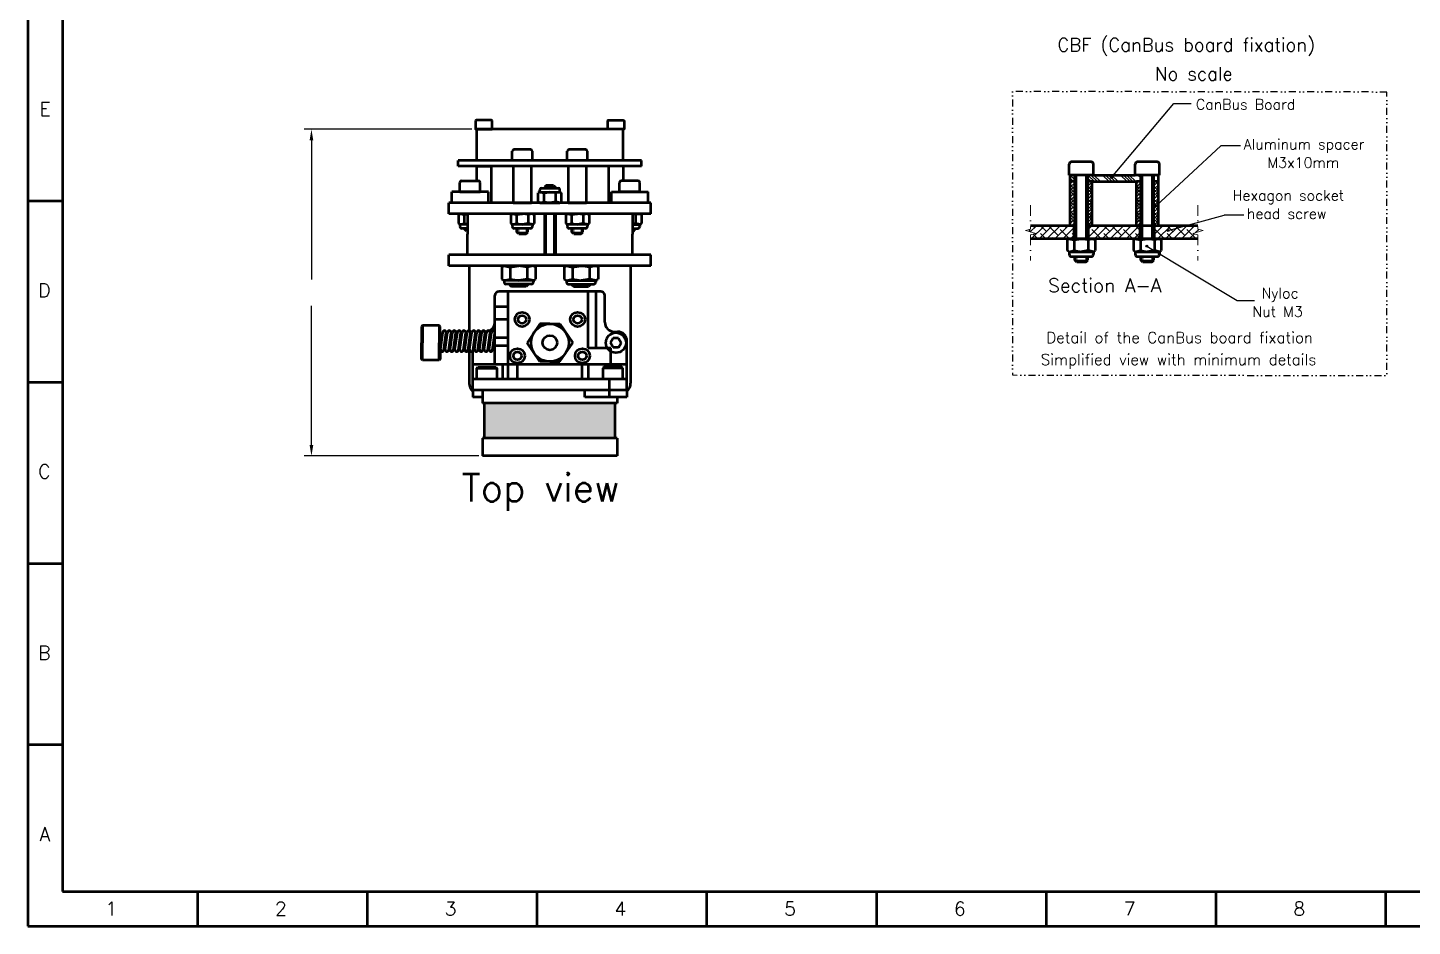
# Model space of a CAD drawing. Extents: x 22021 to 22715, y -7306 to -6812.
# Drawn here: x 22020.7 to 22398.1, y -7306 to -7061.1 of the extents above; entities that cross this region are included whole.
import ezdxf

# ---------------------------------------------------------------- set-up
doc = ezdxf.new("R2010")
doc.units = 0
doc.header["$PDMODE"] = 34
for name, pattern in [('DASHDOTTINY', [3.81, 1.905, -0.9525, 0, -0.9525]), ('DASHED', [19.05, 12.7, -6.35]), ('DIVIDETINY', [4.7625, 1.905, -0.9525, 0, -0.9525, 0, -0.9525])]:
    doc.linetypes.add(name, pattern=pattern)
doc.layers.get('0').update_dxf_attribs({"lineweight": 0})
for name, color, linetype, lineweight in [('Cooler', 7, 'Continuous', 50), ('Encurtamento', 61, 'DASHDOTTINY', 13), ('Extrusora', 4, 'Continuous', 50), ('Fixação e Transmissão', 5, 'Continuous', 50), ('Guias', 30, 'Continuous', 50), ('Linha tracejada', 254, 'DASHED', 15), ('Perfis e Cantoneiras', 2, 'Continuous', 50), ('Peças Usinadas', 120, 'Continuous', 50)]:
    doc.layers.add(name, color=color, linetype=linetype, lineweight=lineweight)
for name, color, linetype in [('Cotas', 90, 'Continuous'), ('Detalhe', 132, 'DIVIDETINY'), ('Hachura', 9, 'Continuous')]:
    doc.layers.add(name, color=color, linetype=linetype)
doc.styles.get("Standard").update_dxf_attribs({"font": 'romans.shx'})
doc.dimstyles.get("Standard").update_dxf_attribs({"dimtxt": 3, "dimasz": 3, "dimexe": 2, "dimexo": 1, "dimgap": 1, "dimtad": 0, "dimtoh": 1, "dimcen": 0.09, "dimadec": 0, "dimazin": 0, "dimtfac": 1, "dimtdec": 4, "dimtofl": 0, "dimtmove": 0, "dimatfit": 3, "dimfxl": 1, "dimtolj": 1, "dimtzin": 0, "dimarcsym": 0})

# ---------------------------------------------------------------- blocks, each defined once
blk = doc.blocks.new('*D_v')
at = {"color": 0, "linetype": 'ByBlock', "lineweight": -2}
for p, q in [((22141.76, -7088.82), (22096.03, -7088.82)), ((22098.03, -7091.82), (22098.03, -7129.74)), ((22098.03, -7174.82), (22098.03, -7136.89)), ((22143.64, -7177.82), (22096.03, -7177.82))]:
    blk.add_line(p, q, dxfattribs=at)
for points in [[(22098.03, -7088.82), (22097.53, -7091.82), (22098.03, -7088.82), (22098.53, -7091.82)], [(22098.03, -7177.82), (22098.53, -7174.82), (22098.03, -7177.82), (22097.53, -7174.82)]]:
    blk.add_solid(points, dxfattribs=at)
at = {"layer": 'Defpoints', "color": 0, "linetype": 'ByBlock', "lineweight": 0}
for p in [(22098.03, -7088.82), (22142.76, -7088.82), (22098.03, -7177.82), (22144.64, -7177.82)]:
    blk.add_point(p, dxfattribs=at)

msp = doc.modelspace()

# ---------------------------------------------------------------- hatches: boundary and pattern name
at = {"layer": 'Cotas'}
h = msp.add_hatch(color=256, dxfattribs=at)
h.dxf.hatch_style = 1
h.paths.add_polyline_path([(22316.347, -7101.925, 0.2411741), (22316.239, -7101.716, 0.6113775), (22315.83, -7101.925, 1), (22316.347, -7101.925)])
h = msp.add_hatch(color=256, dxfattribs=at)
h.dxf.hatch_style = 1
h.paths.add_polyline_path([(22328.489, -7109.668, 0.2411741), (22328.382, -7109.458, 0.6113775), (22327.972, -7109.668, 1), (22328.489, -7109.668)])
h = msp.add_hatch(color=256, dxfattribs=at)
h.dxf.hatch_style = 1
h.paths.add_polyline_path([(22331.823, -7116.365, 0.2411741), (22331.716, -7116.155, 0.6113775), (22331.306, -7116.365, 1), (22331.823, -7116.365)])
h = msp.add_hatch(color=256, dxfattribs=at)
h.dxf.hatch_style = 1
h.paths.add_polyline_path([(22325.943, -7120.632, 0.2411741), (22325.836, -7120.423, 0.6113775), (22325.426, -7120.632, 1), (22325.943, -7120.632)])
at = {"layer": 'Extrusora'}
h = msp.add_hatch(color=256, dxfattribs=at)
h.dxf.hatch_style = 1
h.paths.add_polyline_path([(22145.18, -7173.01), (22163.015, -7173.01), (22163.015, -7163.438), (22145.18, -7163.438), (22145.18, -7173.01)])
h = msp.add_hatch(color=256, dxfattribs=at)
h.dxf.hatch_style = 1
h.paths.add_polyline_path([(22163.015, -7173.01), (22180.849, -7173.01), (22180.849, -7163.438), (22163.015, -7163.438), (22163.015, -7173.01)])
at = {"layer": 'Hachura'}
h = msp.add_hatch(dxfattribs=at)
h.set_pattern_fill('ANSI34', color=256, scale=0.18, angle=90)
h.paths.add_polyline_path([(22306.046, -7101.283), (22304.846, -7101.283), (22304.846, -7103.083), (22306.046, -7103.083), (22306.046, -7101.283)])
h = msp.add_hatch(dxfattribs=at)
h.set_pattern_fill('ANSI34', color=256, scale=0.18, angle=90)
h.paths.add_polyline_path([(22324.046, -7101.283), (22322.546, -7101.283), (22311.146, -7101.283), (22309.646, -7101.283), (22309.646, -7103.083), (22310.846, -7103.083), (22322.846, -7103.083), (22324.046, -7103.083), (22324.046, -7101.283)])
h = msp.add_hatch(dxfattribs=at)
h.set_pattern_fill('ANSI34', color=256, scale=0.18, angle=90)
h.paths.add_polyline_path([(22328.846, -7101.283), (22327.646, -7101.283), (22327.646, -7103.083), (22328.846, -7103.083), (22328.846, -7101.283)])
h = msp.add_hatch(dxfattribs=at)
h.set_pattern_fill('ANSI38', color=256, scale=0.200000003)
h.paths.add_polyline_path([(22306.046, -7103.083), (22304.846, -7103.083), (22304.846, -7115.083), (22305.926, -7115.083), (22306.046, -7115.083), (22306.046, -7103.083)])
h = msp.add_hatch(dxfattribs=at)
h.set_pattern_fill('ANSI38', color=256, scale=0.200000003)
h.paths.add_polyline_path([(22310.846, -7103.083), (22309.646, -7103.083), (22309.646, -7115.083), (22309.766, -7115.083), (22310.846, -7115.083), (22310.846, -7103.083)])
h = msp.add_hatch(dxfattribs=at)
h.set_pattern_fill('ANSI38', color=256, scale=0.200000003)
h.paths.add_polyline_path([(22324.046, -7103.083), (22322.846, -7103.083), (22322.846, -7115.083), (22323.926, -7115.083), (22324.046, -7115.083), (22324.046, -7103.083)])
h = msp.add_hatch(dxfattribs=at)
h.set_pattern_fill('ANSI38', color=256, scale=0.200000003)
h.paths.add_polyline_path([(22328.846, -7103.083), (22327.646, -7103.083), (22327.646, -7115.083), (22327.766, -7115.083), (22328.846, -7115.083), (22328.846, -7103.083)])
h = msp.add_hatch(dxfattribs=at)
h.set_pattern_fill('ANSI38', color=256, scale=0.48000002)
h.paths.add_polyline_path([(22305.926, -7115.083), (22304.846, -7115.083), (22294.042, -7115.083), (22294.042, -7116.021), (22292.639, -7116.405), (22295.444, -7117.175), (22294.042, -7117.559), (22294.042, -7118.683), (22304.546, -7118.683), (22305.926, -7118.683), (22305.926, -7115.083)])
h = msp.add_hatch(dxfattribs=at)
h.set_pattern_fill('ANSI38', color=256, scale=0.48000002)
h.paths.add_polyline_path([(22323.926, -7115.083), (22322.846, -7115.083), (22310.846, -7115.083), (22309.766, -7115.083), (22309.766, -7118.683), (22311.146, -7118.683), (22322.546, -7118.683), (22323.926, -7118.683), (22323.926, -7115.083)])
h = msp.add_hatch(dxfattribs=at)
h.set_pattern_fill('ANSI38', color=256, scale=0.48000002)
h.paths.add_polyline_path([(22341.053, -7116.405), (22339.65, -7116.021), (22339.65, -7115.083), (22328.846, -7115.083), (22327.766, -7115.083), (22327.766, -7118.683), (22329.146, -7118.683), (22339.65, -7118.683), (22339.65, -7117.559), (22338.247, -7117.175), (22341.053, -7116.405)])
at = {"layer": 'Peças Usinadas'}
h = msp.add_hatch(dxfattribs=at)
h.set_pattern_fill('ANSI34', color=256, scale=1.2)
h.paths.add_polyline_path([(22306.046, -7101.283), (22304.846, -7101.283), (22304.846, -7103.083), (22306.046, -7103.083), (22306.046, -7101.283)])

# ---------------------------------------------------------------- linework, layer by layer
at = {"layer": 'Cooler'}
for p, q in [((22183.015, -7088.815), (22143.015, -7088.815)), ((22143.015, -7088.815), (22143.015, -7097.315)), ((22183.015, -7097.315), (22183.015, -7088.815))]:
    msp.add_line(p, q, dxfattribs=at)
at = {"layer": 'Cotas'}
for p, q in [((22316.088, -7101.925), (22333.067, -7081.8)), ((22333.067, -7081.8), (22337.824, -7081.8)), ((22328.23, -7109.668), (22345.919, -7093.278)), ((22351.22, -7093.278), (22345.919, -7093.278)), ((22331.565, -7116.365), (22346.801, -7112.216)), ((22352.102, -7112.216), (22346.801, -7112.216)), ((22325.684, -7120.632), (22350.303, -7135.497)), ((22350.303, -7135.497), (22355.06, -7135.497))]:
    msp.add_line(p, q, dxfattribs=at)
for centre in [(22316.088, -7101.925), (22328.23, -7109.668), (22331.565, -7116.365), (22325.684, -7120.632)]:
    msp.add_circle(centre, 0.259, dxfattribs=at)
at = {"layer": 'Detalhe', "flags": 128}
msp.add_lwpolyline([(22391.121, -7078.653), (22289.121, -7078.507), (22289.121, -7155.771), (22391.121, -7155.917)], close=True, dxfattribs=at)
at = {"layer": 'Encurtamento', "color": 4, "ltscale": 1.5}
for p, q in [((22294.042, -7109.493), (22294.042, -7116.021)), ((22339.65, -7109.493), (22339.65, -7116.021)), ((22294.042, -7116.021), (22292.639, -7116.405)), ((22295.444, -7117.175), (22292.639, -7116.405)), ((22338.247, -7117.175), (22341.053, -7116.405)), ((22339.65, -7116.021), (22341.053, -7116.405)), ((22294.042, -7117.559), (22295.444, -7117.175)), ((22294.042, -7117.559), (22294.042, -7124.558)), ((22339.65, -7117.559), (22338.247, -7117.175)), ((22339.65, -7117.559), (22339.65, -7124.558))]:
    msp.add_line(p, q, dxfattribs=at)
at = {"layer": 'Extrusora'}
for p, q in [((22148.039, -7152.855), (22148.039, -7134.123)), ((22151.527, -7132.995), (22149.166, -7132.995)), ((22151.527, -7132.995), (22151.527, -7156.9)), ((22176.863, -7132.995), (22151.527, -7132.995)), ((22173.472, -7148.468), (22173.472, -7132.995)), ((22175.579, -7133.027), (22175.579, -7148.468)), ((22177.99, -7141.372), (22177.99, -7134.123)), ((22151.463, -7137.24), (22148.039, -7137.24)), ((22128.272, -7142.257), (22127.991, -7142.538)), ((22127.991, -7142.538), (22127.991, -7146.982)), ((22128.272, -7142.257), (22128.272, -7146.982)), ((22132.856, -7142.257), (22128.272, -7142.257)), ((22133.138, -7142.538), (22132.856, -7142.257)), ((22132.856, -7142.257), (22132.856, -7146.982)), ((22133.138, -7146.982), (22133.138, -7142.538)), ((22151.508, -7140.614), (22148.039, -7140.614)), ((22160.286, -7141.839), (22156.783, -7146.982)), ((22163.015, -7141.839), (22160.286, -7141.839)), ((22163.015, -7141.839), (22165.744, -7141.839)), ((22165.744, -7141.839), (22169.246, -7146.982)), ((22127.991, -7151.426), (22127.991, -7146.982)), ((22128.272, -7151.707), (22128.272, -7146.982)), ((22132.856, -7151.707), (22132.856, -7146.982)), ((22133.138, -7146.982), (22133.138, -7151.426)), ((22133.156, -7145.878), (22133.562, -7145.878)), ((22133.162, -7148.768), (22133.8, -7144.159)), ((22134.105, -7148.913), (22134.743, -7144.299)), ((22134.492, -7148.768), (22135.13, -7144.159)), ((22134.525, -7145.878), (22134.892, -7145.878)), ((22135.435, -7148.913), (22136.073, -7144.299)), ((22135.822, -7148.768), (22136.46, -7144.159)), ((22135.855, -7145.878), (22136.222, -7145.878)), ((22136.765, -7148.913), (22137.403, -7144.299)), ((22137.152, -7148.768), (22137.79, -7144.159)), ((22137.185, -7145.878), (22137.553, -7145.878)), ((22138.095, -7148.913), (22138.733, -7144.299)), ((22138.482, -7148.768), (22139.121, -7144.159)), ((22138.515, -7145.878), (22138.883, -7145.878)), ((22139.425, -7148.913), (22140.064, -7144.299)), ((22139.813, -7148.768), (22140.451, -7144.159)), ((22139.845, -7145.878), (22140.213, -7145.878)), ((22140.755, -7148.913), (22141.394, -7144.299)), ((22141.143, -7148.768), (22141.781, -7144.159)), ((22141.175, -7145.878), (22141.543, -7145.878)), ((22142.085, -7148.913), (22142.724, -7144.299)), ((22142.473, -7148.768), (22143.111, -7144.159)), ((22142.505, -7145.878), (22142.873, -7145.878)), ((22143.415, -7148.913), (22144.054, -7144.299)), ((22143.803, -7148.768), (22144.441, -7144.159)), ((22143.835, -7145.878), (22144.203, -7145.878)), ((22144.745, -7148.913), (22145.384, -7144.299)), ((22145.133, -7148.768), (22145.771, -7144.159)), ((22145.165, -7145.878), (22145.533, -7145.878)), ((22145.447, -7143.965), (22145.327, -7143.965)), ((22146.075, -7148.913), (22146.714, -7144.299)), ((22146.463, -7148.768), (22147.101, -7144.159)), ((22146.495, -7145.878), (22146.863, -7145.878)), ((22147.406, -7148.913), (22148.039, -7144.335)), ((22147.826, -7145.878), (22148.039, -7145.878)), ((22151.508, -7145.685), (22148.039, -7145.685)), ((22160.286, -7152.125), (22156.783, -7146.982)), ((22165.744, -7152.125), (22169.246, -7146.982)), ((22180.583, -7143.965), (22181.434, -7143.965)), ((22184.027, -7159.886), (22184.027, -7146.557)), ((22133.156, -7148.086), (22133.256, -7148.086)), ((22134.219, -7148.086), (22134.587, -7148.086)), ((22135.549, -7148.086), (22135.917, -7148.086)), ((22136.879, -7148.086), (22137.247, -7148.086)), ((22138.209, -7148.086), (22138.577, -7148.086)), ((22139.539, -7148.086), (22139.907, -7148.086)), ((22140.869, -7148.086), (22141.237, -7148.086)), ((22142.002, -7159.886), (22142.002, -7149.18)), ((22142.199, -7148.086), (22142.567, -7148.086)), ((22143.53, -7148.086), (22143.897, -7148.086)), ((22144.86, -7148.086), (22145.227, -7148.086)), ((22146.19, -7148.086), (22146.557, -7148.086)), ((22147.52, -7148.086), (22148.039, -7148.086)), ((22151.575, -7147.808), (22148.039, -7147.808)), ((22179.64, -7148.468), (22173.472, -7148.468)), ((22179.64, -7152.908), (22179.64, -7148.468)), ((22128.272, -7151.707), (22127.991, -7151.426)), ((22132.856, -7151.707), (22128.272, -7151.707)), ((22133.138, -7151.426), (22132.856, -7151.707)), ((22142.089, -7152.855), (22184.027, -7152.855)), ((22143.105, -7153.911), (22143.387, -7153.629)), ((22143.105, -7153.911), (22148.577, -7153.911)), ((22143.105, -7156.933), (22143.105, -7153.911)), ((22143.387, -7153.629), (22148.295, -7153.629)), ((22148.295, -7153.629), (22148.577, -7153.911)), ((22148.577, -7153.911), (22148.577, -7156.9)), ((22150.138, -7152.855), (22150.138, -7156.9)), ((22154.189, -7156.863), (22154.189, -7152.855)), ((22163.015, -7152.125), (22160.286, -7152.125)), ((22163.015, -7152.125), (22165.744, -7152.125)), ((22171.841, -7156.863), (22171.841, -7152.855)), ((22173.571, -7156.898), (22173.571, -7152.855)), ((22177.734, -7153.629), (22177.452, -7153.911)), ((22182.924, -7153.911), (22177.452, -7153.911)), ((22177.452, -7153.911), (22177.452, -7156.9)), ((22182.643, -7153.629), (22177.734, -7153.629)), ((22182.924, -7153.911), (22182.643, -7153.629)), ((22182.924, -7156.933), (22182.924, -7153.911)), ((22184.027, -7156.9), (22142.002, -7156.9)), ((22179.262, -7161.814), (22179.262, -7156.9)), ((22142.002, -7159.886), (22142.002, -7161.814)), ((22184.027, -7159.886), (22142.002, -7159.886)), ((22144.644, -7161.814), (22142.002, -7161.814)), ((22144.644, -7159.886), (22144.644, -7163.438)), ((22172.504, -7161.814), (22172.504, -7159.886)), ((22184.027, -7161.814), (22172.504, -7161.814)), ((22181.386, -7161.814), (22181.386, -7163.438)), ((22184.027, -7159.886), (22184.027, -7161.814)), ((22181.386, -7163.438), (22144.644, -7163.438)), ((22145.18, -7173.01), (22145.18, -7163.438)), ((22145.18, -7173.01), (22145.18, -7163.438)), ((22180.849, -7173.01), (22180.849, -7163.438)), ((22144.644, -7173.01), (22144.644, -7177.815)), ((22181.386, -7173.01), (22144.644, -7173.01)), ((22181.386, -7173.01), (22181.386, -7177.815)), ((22181.386, -7177.815), (22144.644, -7177.815))]:
    msp.add_line(p, q, dxfattribs=at)
for centre, radius in [((22155.448, -7140.635), 2.006), ((22155.448, -7140.635), 1.104), ((22170.582, -7140.635), 2.006), ((22170.582, -7140.635), 1.104), ((22163.015, -7146.982), 5.143), ((22163.015, -7146.982), 2), ((22154.163, -7150.547), 2.006), ((22154.163, -7150.547), 1.104), ((22171.866, -7150.547), 2.006), ((22171.866, -7150.547), 1.104)]:
    msp.add_circle(centre, radius, dxfattribs=at)
for centre, radius, start, end in [((22149.166, -7134.123), 1.127, 90, 180), ((22176.863, -7134.123), 1.127, 0, 90), ((22145.447, -7141.372), 2.593, 293.88419, 360), ((22180.583, -7141.372), 2.593, 180, 270), ((22134.282, -7144.159), 0.482, 343.09122, 180.05969), ((22135.612, -7144.159), 0.482, 343.09122, 180.05969), ((22136.942, -7144.159), 0.482, 343.09122, 180.05969), ((22138.272, -7144.159), 0.482, 343.09122, 180.05969), ((22139.602, -7144.159), 0.482, 343.09122, 180.05969), ((22140.933, -7144.159), 0.482, 343.09122, 180.05969), ((22142.263, -7144.159), 0.482, 343.09122, 180.05969), ((22144.595, -7146.557), 2.593, 126.05456, 138.66942), ((22143.593, -7144.159), 0.482, 343.09122, 180.05969), ((22145.015, -7146.982), 1.822, 113.73226, 128.50992), ((22144.595, -7146.557), 2.593, 90, 102.0256), ((22144.923, -7144.159), 0.482, 343.09122, 180.05969), ((22145.015, -7146.982), 1.822, 70.65523, 82.18401), ((22145.447, -7141.372), 2.593, 270, 278.39777), ((22146.253, -7144.159), 0.482, 343.09122, 180.05969), ((22147.583, -7144.159), 0.482, 18.86627, 180.05969), ((22181.434, -7146.557), 2.593, 0, 90), ((22133.623, -7148.91), 0.482, 162.91172, 359.67832), ((22134.953, -7148.91), 0.482, 162.91172, 359.67832), ((22136.283, -7148.91), 0.482, 162.91172, 359.67832), ((22137.613, -7148.91), 0.482, 162.91172, 359.67832), ((22138.943, -7148.91), 0.482, 162.91172, 359.67832), ((22140.273, -7148.91), 0.482, 162.91172, 359.67832), ((22141.603, -7148.91), 0.482, 162.91172, 359.67832), ((22142.933, -7148.91), 0.482, 162.91172, 359.67832), ((22145.015, -7146.982), 1.822, 217.29578, 230.50237), ((22144.263, -7148.91), 0.482, 162.91172, 359.67832), ((22145.015, -7146.982), 1.822, 262.05538, 273.44291), ((22145.594, -7148.91), 0.482, 162.91172, 359.67832), ((22145.015, -7146.982), 1.822, 308.32374, 322.70422), ((22146.924, -7148.91), 0.482, 162.91172, 359.67832)]:
    msp.add_arc(centre, radius, start, end, dxfattribs=at)
at = {"layer": 'Fixação e Transmissão'}
for p, q in [((22157.765, -7094.315), (22153.265, -7094.315)), ((22172.765, -7094.315), (22168.265, -7094.315)), ((22158.265, -7097.315), (22138.015, -7097.315)), ((22138.015, -7098.815), (22138.015, -7097.315)), ((22188.015, -7097.315), (22157.515, -7097.315)), ((22173.265, -7097.315), (22167.765, -7097.315)), ((22188.015, -7098.815), (22188.015, -7097.315)), ((22310.546, -7097.683), (22305.146, -7097.683)), ((22328.546, -7097.683), (22323.146, -7097.683)), ((22188.015, -7098.815), (22138.015, -7098.815)), ((22143.015, -7098.815), (22143.015, -7102.815)), ((22143.015, -7098.815), (22147.015, -7098.815)), ((22147.015, -7098.815), (22147.015, -7108.815)), ((22153.015, -7098.815), (22153.015, -7108.815)), ((22173.515, -7098.815), (22157.515, -7098.815)), ((22158.015, -7108.815), (22158.015, -7098.815)), ((22179.015, -7098.815), (22179.015, -7108.815)), ((22183.015, -7098.815), (22179.015, -7098.815)), ((22183.015, -7098.815), (22183.015, -7102.815)), ((22311.146, -7101.283), (22304.546, -7101.283)), ((22306.046, -7118.683), (22306.046, -7101.283)), ((22309.646, -7118.683), (22309.646, -7101.283)), ((22329.146, -7101.283), (22322.546, -7101.283)), ((22324.046, -7118.683), (22324.046, -7101.283)), ((22327.646, -7118.683), (22327.646, -7101.283)), ((22139.015, -7102.815), (22143.515, -7102.815)), ((22160.265, -7105.915), (22160.265, -7105.315)), ((22160.765, -7104.815), (22165.265, -7104.815)), ((22162.015, -7104.095), (22161.515, -7104.595)), ((22161.515, -7104.595), (22161.515, -7104.815)), ((22164.015, -7104.095), (22162.015, -7104.095)), ((22164.015, -7104.095), (22164.515, -7104.595)), ((22164.515, -7104.595), (22164.515, -7104.815)), ((22165.765, -7105.915), (22165.765, -7105.315)), ((22187.015, -7102.815), (22182.515, -7102.815)), ((22306.046, -7103.083), (22304.846, -7103.083)), ((22304.846, -7115.083), (22304.846, -7103.083)), ((22310.846, -7103.083), (22309.646, -7103.083)), ((22310.846, -7115.083), (22310.846, -7103.083)), ((22324.046, -7103.083), (22322.846, -7103.083)), ((22322.846, -7115.083), (22322.846, -7103.083)), ((22328.846, -7103.083), (22327.646, -7103.083)), ((22328.846, -7115.083), (22328.846, -7103.083)), ((22138.515, -7105.815), (22144.015, -7105.815)), ((22153.015, -7108.815), (22158.015, -7108.815)), ((22160.265, -7105.915), (22159.839, -7106.161)), ((22159.839, -7108.569), (22159.839, -7106.161)), ((22160.265, -7108.815), (22159.839, -7108.569)), ((22160.265, -7105.915), (22165.765, -7105.915)), ((22160.265, -7105.915), (22161.427, -7106.161)), ((22160.265, -7108.815), (22161.427, -7108.569)), ((22160.265, -7108.815), (22165.765, -7108.815)), ((22161.427, -7106.161), (22163.015, -7105.915)), ((22161.427, -7108.569), (22161.427, -7106.161)), ((22161.427, -7108.569), (22163.015, -7108.815)), ((22164.602, -7106.161), (22163.015, -7105.915)), ((22164.602, -7108.569), (22163.015, -7108.815)), ((22165.765, -7105.915), (22164.602, -7106.161)), ((22164.602, -7108.569), (22164.602, -7106.161)), ((22165.765, -7108.815), (22164.602, -7108.569)), ((22165.765, -7105.915), (22166.19, -7106.161)), ((22165.765, -7108.815), (22166.19, -7108.569)), ((22166.19, -7108.569), (22166.19, -7106.161)), ((22187.515, -7105.815), (22182.015, -7105.815)), ((22138.515, -7111.815), (22138.089, -7112.061)), ((22138.089, -7112.061), (22138.089, -7114.469)), ((22140.515, -7111.931), (22138.515, -7111.815)), ((22138.515, -7111.815), (22139.677, -7112.061)), ((22139.677, -7112.061), (22140.515, -7111.931)), ((22139.677, -7112.061), (22139.677, -7114.469)), ((22152.765, -7111.815), (22152.339, -7112.061)), ((22152.339, -7112.061), (22152.339, -7114.469)), ((22158.265, -7111.815), (22152.765, -7111.815)), ((22152.765, -7111.815), (22153.927, -7112.061)), ((22153.927, -7112.061), (22155.515, -7111.815)), ((22153.927, -7112.061), (22153.927, -7114.469)), ((22157.102, -7112.061), (22155.515, -7111.815)), ((22158.265, -7111.815), (22157.102, -7112.061)), ((22157.102, -7112.061), (22157.102, -7114.469)), ((22158.265, -7111.815), (22158.69, -7112.061)), ((22158.69, -7112.061), (22158.69, -7114.469)), ((22161.515, -7111.815), (22161.515, -7122.995)), ((22164.515, -7111.815), (22164.515, -7122.995)), ((22167.765, -7111.815), (22167.339, -7112.061)), ((22167.339, -7112.061), (22167.339, -7114.469)), ((22173.265, -7111.815), (22167.765, -7111.815)), ((22167.765, -7111.815), (22168.927, -7112.061)), ((22168.927, -7112.061), (22170.515, -7111.815)), ((22168.927, -7112.061), (22168.927, -7114.469)), ((22172.102, -7112.061), (22170.515, -7111.815)), ((22173.265, -7111.815), (22172.102, -7112.061)), ((22172.102, -7112.061), (22172.102, -7114.469)), ((22173.265, -7111.815), (22173.69, -7112.061)), ((22173.69, -7112.061), (22173.69, -7114.469)), ((22185.515, -7111.931), (22187.515, -7111.815)), ((22186.352, -7112.061), (22185.515, -7111.931)), ((22187.515, -7111.815), (22186.352, -7112.061)), ((22186.352, -7112.061), (22186.352, -7114.469)), ((22187.515, -7111.815), (22187.94, -7112.061)), ((22187.94, -7112.061), (22187.94, -7114.469)), ((22138.515, -7114.715), (22138.089, -7114.469)), ((22138.515, -7114.715), (22139.677, -7114.469)), ((22140.515, -7114.715), (22138.515, -7114.715)), ((22138.515, -7114.715), (22138.515, -7115.315)), ((22140.515, -7115.815), (22139.015, -7115.815)), ((22139.677, -7114.469), (22140.515, -7114.599)), ((22139.765, -7116.035), (22139.765, -7115.815)), ((22140.265, -7116.535), (22139.765, -7116.035)), ((22140.265, -7116.535), (22140.515, -7116.535)), ((22152.765, -7114.715), (22152.339, -7114.469)), ((22152.765, -7114.715), (22153.927, -7114.469)), ((22158.265, -7114.715), (22152.765, -7114.715)), ((22152.765, -7114.715), (22152.765, -7115.315)), ((22157.765, -7115.815), (22153.265, -7115.815)), ((22153.927, -7114.469), (22155.515, -7114.715)), ((22154.015, -7116.815), (22154.015, -7115.815)), ((22154.515, -7117.315), (22154.015, -7116.815)), ((22157.102, -7114.469), (22155.515, -7114.715)), ((22156.515, -7117.315), (22157.015, -7116.815)), ((22157.015, -7116.815), (22157.015, -7115.815)), ((22158.265, -7114.715), (22157.102, -7114.469)), ((22158.265, -7114.715), (22158.69, -7114.469)), ((22158.265, -7114.715), (22158.265, -7115.315)), ((22167.765, -7114.715), (22167.339, -7114.469)), ((22167.765, -7114.715), (22168.927, -7114.469)), ((22173.265, -7114.715), (22167.765, -7114.715)), ((22167.765, -7114.715), (22167.765, -7115.315)), ((22172.765, -7115.815), (22168.265, -7115.815)), ((22168.927, -7114.469), (22170.515, -7114.715)), ((22169.015, -7116.815), (22169.015, -7115.815)), ((22169.515, -7117.315), (22169.015, -7116.815)), ((22172.102, -7114.469), (22170.515, -7114.715)), ((22171.515, -7117.315), (22172.015, -7116.815)), ((22172.015, -7116.815), (22172.015, -7115.815)), ((22173.265, -7114.715), (22172.102, -7114.469)), ((22173.265, -7114.715), (22173.69, -7114.469)), ((22173.265, -7114.715), (22173.265, -7115.315)), ((22186.352, -7114.469), (22185.515, -7114.599)), ((22185.515, -7114.715), (22187.515, -7114.715)), ((22185.515, -7115.815), (22187.015, -7115.815)), ((22185.765, -7116.535), (22185.515, -7116.535)), ((22185.765, -7116.535), (22186.265, -7116.035)), ((22186.265, -7116.035), (22186.265, -7115.815)), ((22187.515, -7114.715), (22186.352, -7114.469)), ((22187.515, -7114.715), (22187.94, -7114.469)), ((22187.515, -7114.715), (22187.515, -7115.315)), ((22154.515, -7117.315), (22156.515, -7117.315)), ((22169.515, -7117.315), (22171.515, -7117.315)), ((22304.546, -7118.683), (22304.035, -7118.978)), ((22304.035, -7118.978), (22304.035, -7121.868)), ((22304.546, -7118.683), (22311.146, -7118.683)), ((22304.546, -7118.683), (22305.94, -7118.978)), ((22305.94, -7118.978), (22307.846, -7118.683)), ((22305.94, -7118.978), (22305.94, -7121.868)), ((22309.751, -7118.978), (22307.846, -7118.683)), ((22311.146, -7118.683), (22309.751, -7118.978)), ((22309.751, -7118.978), (22309.751, -7121.868)), ((22311.146, -7118.683), (22311.388, -7118.823)), ((22311.146, -7118.683), (22311.656, -7118.978)), ((22311.656, -7118.978), (22311.656, -7121.868)), ((22322.546, -7118.683), (22322.035, -7118.978)), ((22322.035, -7118.978), (22322.035, -7121.868)), ((22322.546, -7118.683), (22329.146, -7118.683)), ((22322.546, -7118.683), (22323.94, -7118.978)), ((22323.94, -7118.978), (22325.846, -7118.683)), ((22323.94, -7118.978), (22323.94, -7121.868)), ((22327.751, -7118.978), (22325.846, -7118.683)), ((22329.146, -7118.683), (22327.751, -7118.978)), ((22327.751, -7118.978), (22327.751, -7121.868)), ((22329.146, -7118.683), (22329.388, -7118.823)), ((22329.146, -7118.683), (22329.656, -7118.978)), ((22329.656, -7118.978), (22329.656, -7121.868)), ((22304.546, -7122.163), (22304.035, -7121.868)), ((22304.546, -7122.163), (22305.94, -7121.868)), ((22304.546, -7122.163), (22311.146, -7122.163)), ((22304.546, -7122.163), (22304.546, -7122.883)), ((22305.146, -7123.483), (22310.546, -7123.483)), ((22305.94, -7121.868), (22307.846, -7122.163)), ((22306.046, -7124.464), (22306.046, -7123.483)), ((22306.646, -7125.064), (22306.046, -7124.464)), ((22309.751, -7121.868), (22307.846, -7122.163)), ((22309.046, -7125.064), (22309.646, -7124.464)), ((22309.646, -7124.464), (22309.646, -7123.483)), ((22311.146, -7122.163), (22309.751, -7121.868)), ((22311.146, -7122.163), (22311.656, -7121.868)), ((22311.146, -7122.163), (22311.146, -7122.883)), ((22322.546, -7122.163), (22322.035, -7121.868)), ((22322.546, -7122.163), (22323.94, -7121.868)), ((22322.546, -7122.163), (22329.146, -7122.163)), ((22322.546, -7122.163), (22322.546, -7122.883)), ((22323.146, -7123.483), (22328.546, -7123.483)), ((22323.94, -7121.868), (22325.846, -7122.163)), ((22324.046, -7124.464), (22324.046, -7123.483)), ((22324.646, -7125.064), (22324.046, -7124.464)), ((22327.751, -7121.868), (22325.846, -7122.163)), ((22327.046, -7125.064), (22327.646, -7124.464)), ((22327.646, -7124.464), (22327.646, -7123.483)), ((22329.146, -7122.163), (22327.751, -7121.868)), ((22329.146, -7122.163), (22329.656, -7121.868)), ((22329.146, -7122.163), (22329.146, -7122.883)), ((22150.515, -7125.995), (22149.896, -7126.353)), ((22149.896, -7126.353), (22149.896, -7129.638)), ((22158.515, -7125.995), (22150.515, -7125.995)), ((22150.515, -7125.995), (22152.205, -7126.353)), ((22152.205, -7126.353), (22154.515, -7125.995)), ((22152.205, -7126.353), (22152.205, -7129.638)), ((22156.824, -7126.353), (22154.515, -7125.995)), ((22158.515, -7125.995), (22156.824, -7126.353)), ((22156.824, -7126.353), (22156.824, -7129.638)), ((22158.515, -7125.995), (22159.133, -7126.353)), ((22159.133, -7126.353), (22159.133, -7129.638)), ((22167.515, -7125.995), (22166.896, -7126.353)), ((22166.896, -7126.353), (22166.896, -7129.638)), ((22167.515, -7125.995), (22175.515, -7125.995)), ((22167.515, -7125.995), (22169.205, -7126.353)), ((22169.205, -7126.353), (22171.515, -7125.995)), ((22169.205, -7126.353), (22169.205, -7129.638)), ((22173.824, -7126.353), (22171.515, -7125.995)), ((22175.515, -7125.995), (22173.824, -7126.353)), ((22173.824, -7126.353), (22173.824, -7129.638)), ((22175.515, -7125.995), (22176.133, -7126.353)), ((22176.133, -7126.353), (22176.133, -7129.638)), ((22309.046, -7125.064), (22306.646, -7125.064)), ((22327.046, -7125.064), (22324.646, -7125.064)), ((22150.515, -7129.995), (22149.896, -7129.638)), ((22150.515, -7129.995), (22152.205, -7129.638)), ((22158.515, -7129.995), (22150.515, -7129.995)), ((22150.515, -7129.995), (22150.515, -7130.495)), ((22158.015, -7130.995), (22151.015, -7130.995)), ((22152.015, -7130.995), (22152.015, -7131.195)), ((22152.015, -7131.195), (22152.515, -7131.695)), ((22152.205, -7129.638), (22154.515, -7129.995)), ((22156.515, -7131.695), (22152.515, -7131.695)), ((22156.824, -7129.638), (22154.515, -7129.995)), ((22157.015, -7131.195), (22156.515, -7131.695)), ((22158.515, -7129.995), (22156.824, -7129.638)), ((22157.015, -7130.995), (22157.015, -7131.195)), ((22158.515, -7129.995), (22159.133, -7129.638)), ((22158.515, -7129.995), (22158.515, -7130.495)), ((22167.515, -7129.995), (22166.896, -7129.638)), ((22167.515, -7129.995), (22169.205, -7129.638)), ((22167.515, -7129.995), (22175.515, -7129.995)), ((22167.515, -7129.995), (22167.515, -7130.495)), ((22168.015, -7130.995), (22175.015, -7130.995)), ((22169.015, -7130.995), (22169.015, -7131.195)), ((22169.015, -7131.195), (22169.515, -7131.695)), ((22169.205, -7129.638), (22171.515, -7129.995)), ((22169.515, -7131.695), (22173.515, -7131.695)), ((22173.824, -7129.638), (22171.515, -7129.995)), ((22174.015, -7131.195), (22173.515, -7131.695)), ((22175.515, -7129.995), (22173.824, -7129.638)), ((22174.015, -7130.995), (22174.015, -7131.195)), ((22175.515, -7129.995), (22176.133, -7129.638)), ((22175.515, -7129.995), (22175.515, -7130.495)), ((22180.293, -7145.732), (22179.571, -7146.982)), ((22180.293, -7148.232), (22179.571, -7146.982)), ((22181.736, -7145.732), (22182.458, -7146.982)), ((22181.736, -7148.232), (22182.458, -7146.982))]:
    msp.add_line(p, q, dxfattribs=at)
at = {"layer": 'Fixação e Transmissão', "ltscale": 0.1}
for p, q in [((22152.765, -7097.315), (22152.765, -7094.815)), ((22158.265, -7097.315), (22158.265, -7094.815)), ((22167.765, -7097.315), (22167.765, -7094.815)), ((22173.265, -7097.315), (22173.265, -7094.815)), ((22304.546, -7101.283), (22304.546, -7098.283)), ((22311.146, -7101.283), (22311.146, -7098.283)), ((22322.546, -7101.283), (22322.546, -7098.283)), ((22329.146, -7101.283), (22329.146, -7098.283)), ((22138.515, -7105.815), (22138.515, -7103.315)), ((22144.015, -7105.815), (22144.015, -7103.315)), ((22182.015, -7105.815), (22182.015, -7103.315)), ((22187.515, -7105.815), (22187.515, -7103.315)), ((22181.736, -7145.732), (22180.293, -7145.732)), ((22181.736, -7148.232), (22180.293, -7148.232))]:
    msp.add_line(p, q, dxfattribs=at)
at = {"layer": 'Fixação e Transmissão', "flags": 128}
for points in [[(22147.265, -7088.815), (22147.265, -7086.565, 0.4142136), (22147.015, -7086.315), (22143.015, -7086.315, 0.4142136), (22142.765, -7086.565), (22142.765, -7088.815)], [(22178.765, -7088.815), (22178.765, -7086.565, -0.4142136), (22179.015, -7086.315), (22183.015, -7086.315, -0.4142136), (22183.265, -7086.565), (22183.265, -7088.815)]]:
    msp.add_lwpolyline(points, format="xyb", close=True, dxfattribs=at)
msp.add_lwpolyline([(22168.015, -7098.815), (22168.015, -7108.815), (22173.015, -7108.815), (22173.015, -7098.815)], close=True, dxfattribs=at)
at = {"layer": 'Fixação e Transmissão'}
msp.add_circle((22181.015, -7146.982), 2.75, dxfattribs=at)
for centre, radius, start, end in [((22153.265, -7094.815), 0.5, 90, 180), ((22157.765, -7094.815), 0.5, 0, 90), ((22168.265, -7094.815), 0.5, 90, 180), ((22172.765, -7094.815), 0.5, 0, 90), ((22305.146, -7098.283), 0.6, 90, 180), ((22310.546, -7098.283), 0.6, 0, 90), ((22323.146, -7098.283), 0.6, 90, 180), ((22328.546, -7098.283), 0.6, 0, 90), ((22139.015, -7103.315), 0.5, 90, 180), ((22143.515, -7103.315), 0.5, 360, 90), ((22160.765, -7105.315), 0.5, 90, 180), ((22165.265, -7105.315), 0.5, 0, 90), ((22182.515, -7103.315), 0.5, 90, 180), ((22187.015, -7103.315), 0.5, 0, 90), ((22139.015, -7115.315), 0.5, 180, 270), ((22153.265, -7115.315), 0.5, 180, 270), ((22157.765, -7115.315), 0.5, 270, 360), ((22168.265, -7115.315), 0.5, 180, 270), ((22172.765, -7115.315), 0.5, 270, 360), ((22187.015, -7115.315), 0.5, 270, 360), ((22305.146, -7122.883), 0.6, 180, 270), ((22310.546, -7122.883), 0.6, 270, 360), ((22323.146, -7122.883), 0.6, 180, 270), ((22328.546, -7122.883), 0.6, 270, 360), ((22151.015, -7130.495), 0.5, 180, 270), ((22158.015, -7130.495), 0.5, 270, 360), ((22168.015, -7130.495), 0.5, 180, 270), ((22175.015, -7130.495), 0.5, 270, 360)]:
    msp.add_arc(centre, radius, start, end, dxfattribs=at)
at = {"layer": 'Guias'}
for p, q in [((22140.515, -7111.815), (22140.515, -7117.405)), ((22185.515, -7111.815), (22185.515, -7117.405)), ((22140.515, -7122.995), (22140.515, -7117.405)), ((22185.515, -7122.995), (22185.515, -7117.405))]:
    msp.add_line(p, q, dxfattribs=at)
at = {"layer": 'Hachura'}
for p, q in [((22306.646, -7118.683), (22306.646, -7101.283)), ((22309.046, -7118.683), (22309.046, -7101.283)), ((22324.646, -7118.683), (22324.646, -7101.283)), ((22327.046, -7118.683), (22327.046, -7101.283)), ((22162.015, -7111.815), (22162.015, -7122.995)), ((22164.015, -7111.815), (22164.015, -7122.995)), ((22157.015, -7131.195), (22152.015, -7131.195)), ((22152.515, -7130.995), (22152.515, -7131.695)), ((22156.515, -7130.995), (22156.515, -7131.695)), ((22169.015, -7131.195), (22174.015, -7131.195)), ((22169.515, -7130.995), (22169.515, -7131.695)), ((22173.515, -7130.995), (22173.515, -7131.695))]:
    msp.add_line(p, q, dxfattribs=at)
at = {"layer": 'Linha tracejada'}
for p, q in [((22161.515, -7104.595), (22164.515, -7104.595)), ((22162.015, -7104.095), (22162.015, -7104.815)), ((22164.015, -7104.095), (22164.015, -7104.815)), ((22140.515, -7116.035), (22139.765, -7116.035)), ((22140.265, -7116.535), (22140.265, -7115.815)), ((22157.015, -7116.815), (22154.015, -7116.815)), ((22154.515, -7117.315), (22154.515, -7115.815)), ((22156.515, -7117.315), (22156.515, -7115.815)), ((22172.015, -7116.815), (22169.015, -7116.815)), ((22169.515, -7117.315), (22169.515, -7115.815)), ((22171.515, -7117.315), (22171.515, -7115.815)), ((22185.515, -7116.035), (22186.265, -7116.035)), ((22185.765, -7116.535), (22185.765, -7115.815)), ((22306.046, -7124.464), (22309.646, -7124.464)), ((22306.646, -7125.064), (22306.646, -7123.483)), ((22309.046, -7125.064), (22309.046, -7123.483)), ((22324.046, -7124.464), (22327.646, -7124.464)), ((22324.646, -7125.064), (22324.646, -7123.483)), ((22327.046, -7125.064), (22327.046, -7123.483))]:
    msp.add_line(p, q, dxfattribs=at)
at = {"layer": 'Peças Usinadas'}
for p, q in [((22304.846, -7103.083), (22304.846, -7101.283)), ((22311.146, -7101.283), (22322.546, -7101.283)), ((22328.846, -7103.083), (22328.846, -7101.283)), ((22310.846, -7103.083), (22322.846, -7103.083)), ((22030.144, -7108.372), (22020.694, -7108.372)), ((22190.515, -7108.815), (22135.515, -7108.815)), ((22146.265, -7105.815), (22136.265, -7105.815)), ((22136.265, -7108.815), (22136.265, -7105.815)), ((22146.265, -7108.815), (22146.265, -7105.815)), ((22179.765, -7105.815), (22189.765, -7105.815)), ((22179.765, -7108.815), (22179.765, -7105.815)), ((22189.765, -7108.815), (22189.765, -7105.815)), ((22190.515, -7111.815), (22135.515, -7111.815)), ((22306.046, -7115.083), (22294.042, -7115.083)), ((22305.926, -7118.683), (22305.926, -7115.083)), ((22339.65, -7115.083), (22309.646, -7115.083)), ((22309.766, -7118.683), (22309.766, -7115.083)), ((22323.926, -7118.683), (22323.926, -7115.083)), ((22327.766, -7118.683), (22327.766, -7115.083)), ((22339.65, -7118.683), (22294.042, -7118.683)), ((22190.515, -7122.995), (22135.515, -7122.995)), ((22190.515, -7125.995), (22135.515, -7125.995)), ((22141.002, -7125.995), (22141.002, -7143.682)), ((22185.027, -7125.995), (22185.027, -7157.995)), ((22141.002, -7148.086), (22141.002, -7157.995)), ((22030.144, -7157.782), (22020.694, -7157.782)), ((22030.144, -7207.192), (22020.694, -7207.192)), ((22030.144, -7256.602), (22020.694, -7256.602)), ((22066.954, -7296.563), (22066.954, -7306.013)), ((22113.214, -7296.563), (22113.214, -7306.013)), ((22159.474, -7296.563), (22159.474, -7306.013)), ((22205.735, -7296.563), (22205.735, -7306.013)), ((22251.995, -7296.563), (22251.995, -7306.013)), ((22298.256, -7296.563), (22298.256, -7306.013)), ((22344.516, -7296.563), (22344.516, -7306.013)), ((22390.776, -7296.563), (22390.776, -7306.013))]:
    msp.add_line(p, q, dxfattribs=at)
at = {"layer": 'Peças Usinadas', "ltscale": 0.1}
for p, q in [((22135.515, -7111.815), (22135.515, -7108.815)), ((22190.515, -7111.815), (22190.515, -7108.815)), ((22135.515, -7125.995), (22135.515, -7122.995)), ((22190.515, -7125.995), (22190.515, -7122.995))]:
    msp.add_line(p, q, dxfattribs=at)
at = {"layer": 'Peças Usinadas', "flags": 128}
for points in [[(22020.694, -7306.013), (22714.599, -7306.013), (22714.599, -6811.91), (22020.694, -6811.91)], [(22030.144, -7296.563), (22705.149, -7296.563), (22705.149, -6821.36), (22030.144, -6821.36)]]:
    msp.add_lwpolyline(points, close=True, dxfattribs=at)
at = {"layer": 'Peças Usinadas'}
for centre, start, end in [((22144.002, -7157.995), 180, 228.18969), ((22182.027, -7157.995), 311.81031, 360)]:
    msp.add_arc(centre, 3, start, end, dxfattribs=at)

# ---------------------------------------------------------------- texts
at = {"layer": 'Cotas', "color": 7}
for s, height, p in [('CBF (CanBus board fixation)', 3.6, (22301.347, -7067.573)), ('No scale', 3.6, (22327.948, -7075.473)), ('Detail of the CanBus board fixation', 3, (22298.319, -7147.07)), ('Simplified view with minimum details', 3, (22296.805, -7153.07)), ('Top view', 7.5, (22139.003, -7190.245))]:
    msp.add_text(s, height=height, dxfattribs=at).set_placement(p)
at = {"layer": 'Cotas'}
for s, height, p in [('E', 3.78, (22023.898, -7085.163)), ('CanBus Board', 2.835, (22339.082, -7083.426)), ('Aluminum spacer', 2.835, (22352.087, -7094.298)), ('M3x10mm', 2.835, (22358.589, -7099.298)), ('Hexagon socket', 2.835, (22349.086, -7108.237)), ('head screw', 2.835, (22352.969, -7113.237)), ('D', 3.78, (22023.52, -7134.574)), ('Nyloc', 2.835, (22356.983, -7134.895)), ('Nut M3', 2.835, (22354.483, -7139.895)), ('C', 3.78, (22023.52, -7183.984)), ('B', 3.78, (22023.52, -7233.394)), ('A', 3.78, (22023.898, -7282.804)), ('1', 3.78, (22041.81, -7303.105)), ('2', 3.78, (22088.07, -7303.105)), ('3', 3.78, (22134.33, -7303.105)), ('4', 3.78, (22180.591, -7303.105)), ('5', 3.78, (22226.851, -7303.105)), ('6', 3.78, (22273.112, -7303.105)), ('7', 3.78, (22319.372, -7303.105)), ('8', 3.78, (22365.632, -7303.105))]:
    msp.add_text(s, height=height, dxfattribs=at).set_placement(p)
at = {"layer": 'Perfis e Cantoneiras', "color": 130}
msp.add_text('Section A-A', height=3.75, dxfattribs=at).set_placement((22298.807, -7133.225))

# ---------------------------------------------------------------- dimensions: what is measured, and where the dimension line sits
at = {"layer": 'Cotas'}
dim = msp.add_linear_dim(base=(22098.027, -7088.815), p1=(22144.644, -7177.815), p2=(22142.765, -7088.815), angle=90, dimstyle='Standard', override={"dimscale": 1, "dimpost": '<>'}, dxfattribs=at)
dim.commit()
dim.dimension.update_dxf_attribs({"geometry": '*D_v', "text_midpoint": (22098.027, -7133.315)})

doc.saveas('drawing.dxf')
